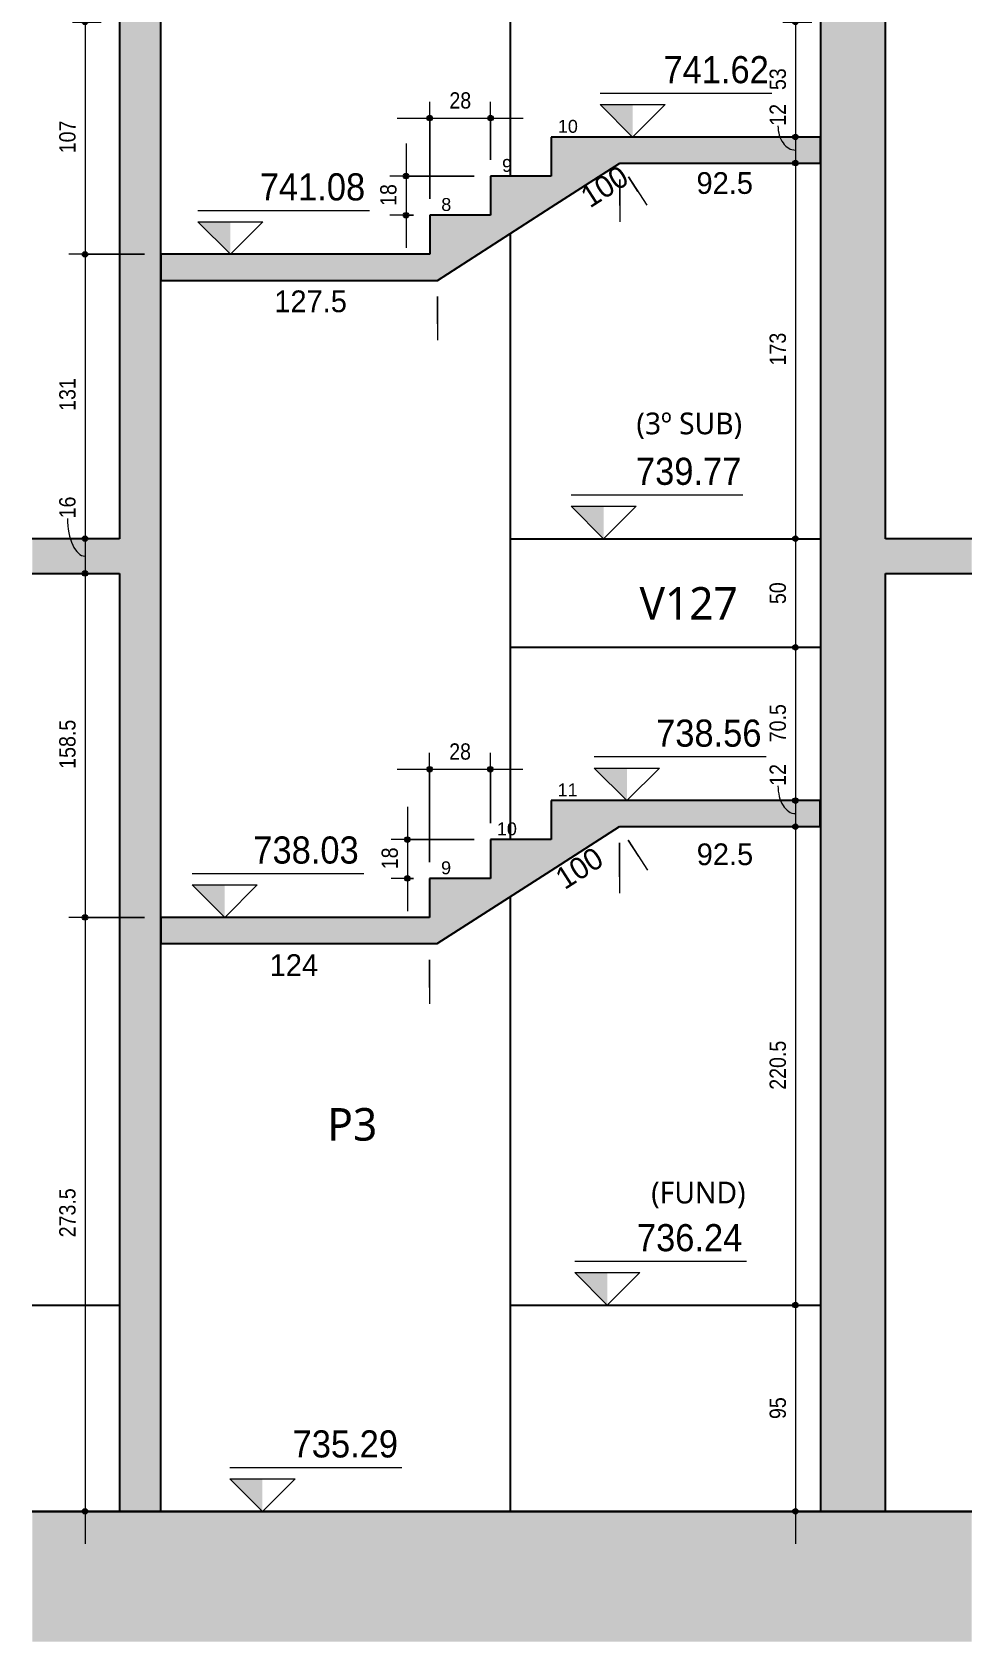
# Model space of a CAD drawing. Header units: centimetres. Extents: x -2136 to 34701, y -1430 to 84208.
# Drawn here: x 29705 to 30138, y 73469 to 74210 of the extents above; entities that cross this region are included whole.
import ezdxf

# ---------------------------------------------------------------- set-up
doc = ezdxf.new("R2010")
doc.units = ezdxf.units.CM
for name, color, linetype, lineweight in [('A-ANNO-DIMS', 7, 'Continuous', 9), ('A-ANNO-DIMS-50', 7, 'Continuous', 9), ('A-FLOR', 7, 'Continuous', 18), ('G-ANNO-DIMS', 7, 'Continuous', 9), ('G-ANNO-TEXT', 7, 'Continuous', 9), ('S-BEAM', 7, 'Continuous', 18), ('S-BEAM-IDEN', 7, 'Continuous', 9), ('S-COLS', 7, 'Continuous', 18), ('S-COLS-IDEN', 7, 'Continuous', 9), ('S-FNDN', 7, 'Continuous', 25), ('S-STRS', 7, 'Continuous', 18), ('S-STRS-ANNO', 7, 'Continuous', 18)]:
    doc.layers.add(name, color=color, linetype=linetype, lineweight=lineweight)
doc.styles.add('Arial', font='arial.ttf', dxfattribs={"height": 5.953125})
doc.styles.add('Fira Sans', font='FiraSans-Regular.ttf', dxfattribs={"width": 0.95, "height": 12.5})
doc.styles.add('Fira Sans_1', font='FiraSans-Regular.ttf', dxfattribs={"height": 10})
doc.styles.add('Fira Sans_2', font='FiraSans-Regular.ttf', dxfattribs={"width": 0.9, "height": 7.5})
doc.styles.add('Gadugi', font='gadugi.ttf', dxfattribs={"height": 15})
doc.styles.add('Gadugi_1', font='gadugi.ttf', dxfattribs={"height": 10})
doc.dimstyles.new('PED_R80_1_5mm_ACIMA_As_ESQ__R00_1', dxfattribs={"dimscale": 30.48, "dimtxt": 10.229846, "dimasz": 0.328084, "dimexe": 0.246063, "dimexo": 0.246063, "dimgap": 0.049213, "dimtad": 1, "dimdec": 1, "dimrnd": 0.5, "dimdsep": 46, "dimtxsty": 'Fira Sans_2', "dimblk1": 'DOTSMALL', "dimblk2": 'DOTSMALL', "dimsah": 1, "dimcen": 0.09, "dimdle": 0.492126, "dimazin": 0, "dimtfac": 1, "dimtdec": 4, "dimtix": 1, "dimtmove": 1, "dimatfit": 3, "dimfxl": 1, "dimtvp": 1, "dimtolj": 1, "dimtzin": 0, "dimarcsym": 2})
doc.dimstyles.new('PED_R80_1_5mm_ACIMA_As_ESQ__R00_4', dxfattribs={"dimscale": 30.48, "dimtxt": 10.229846, "dimasz": 0.328084, "dimexe": 0.246063, "dimexo": 0.246063, "dimgap": 0.049213, "dimtad": 1, "dimdec": 1, "dimrnd": 0.5, "dimdsep": 46, "dimtxsty": 'Fira Sans_2', "dimblk1": 'DOTSMALL', "dimblk2": 'DOTSMALL', "dimsah": 1, "dimcen": 0.09, "dimdle": 0.492126, "dimazin": 0, "dimtfac": 1, "dimtdec": 4, "dimtix": 1, "dimtmove": 0, "dimatfit": 3, "dimfxl": 1, "dimtvp": 1, "dimtolj": 1, "dimtzin": 0, "dimarcsym": 2})
doc.dimstyles.new('PED_R80_2_0mm_ACIMA_As_ESQ__SEM_LINHA_R00_1', dxfattribs={"dimscale": 30.48, "dimtxt": 13.639794, "dimasz": 0.04101, "dimexe": 0.246063, "dimexo": 0.246063, "dimgap": 0.049213, "dimtad": 0, "dimjust": 2, "dimdec": 1, "dimrnd": 0.5, "dimdsep": 46, "dimtxsty": 'Fira Sans_1', "dimblk1": 'NONE', "dimblk2": 'DOTSMALL', "dimsah": 1, "dimcen": 0.09, "dimdle": 0.492126, "dimse1": 1, "dimsd1": 1, "dimsd2": 1, "dimazin": 0, "dimtfac": 1, "dimtdec": 4, "dimtix": 1, "dimtmove": 2, "dimatfit": 3, "dimfxl": 1, "dimtvp": 1, "dimtolj": 1, "dimtzin": 0, "dimarcsym": 2})

# ---------------------------------------------------------------- blocks, each defined once
blk = doc.blocks.new('Elevações de ponto - SIMBOLO DE NÍVEL-CORTE-2219088-CT 009 K - CORTE E2-E2')
at = {"layer": 'G-ANNO-DIMS'}
blk.add_hatch(color=256, dxfattribs=at).paths.add_polyline_path([(375.2, 73817.56), (375.2, 73802.56), (360.2, 73817.56)], flags=0)
for p, q in [((439.39, 73822.65), (360.2, 73822.65)), ((375.2, 73802.56), (360.2, 73817.56)), ((360.2, 73817.56), (390.2, 73817.56)), ((390.2, 73817.56), (375.2, 73802.56))]:
    blk.add_line(p, q, dxfattribs=at)
blk = doc.blocks.new('DIMBLOCK910-CT 009 K - CORTE E2-E2')
at = {"layer": 'A-ANNO-DIMS-50', "true_color": 0x000032}
h = blk.add_hatch(color=178, dxfattribs=at)
edge = h.paths.add_edge_path(flags=0)
edge.add_arc((29729.35, 74215), 1.25, 0, 360)
h = blk.add_hatch(color=178, dxfattribs=at)
edge = h.paths.add_edge_path(flags=0)
edge.add_arc((29729.35, 74108), 1.25, 0, 360)
at = {"layer": 'A-ANNO-DIMS-50', "color": 178, "true_color": 0x000032}
for p, q in [((29723.61, 74215), (29736.85, 74215)), ((29729.35, 74215), (29723.61, 74215)), ((29729.35, 74215), (29729.35, 74108)), ((29756.76, 74108), (29721.85, 74108)), ((29729.35, 74108), (29756.76, 74108))]:
    blk.add_line(p, q, dxfattribs=at)
for centre in [(29729.35, 74215), (29729.35, 74108)]:
    blk.add_circle(centre, 1.25, dxfattribs=at)
at = {"layer": 'A-ANNO-DIMS-50', "color": 0, "insert": (29717.46, 74154.55), "char_height": 7.5, "width": 16.6825, "attachment_point": 1, "rotation": 90, "line_spacing_factor": 1.049215, "style": 'Fira Sans_2'}
blk.add_mtext('107', dxfattribs=at)
blk = doc.blocks.new('_DotSmall')
at = {"color": 0, "linetype": 'ByBlock', "const_width": 0.5}
blk.add_lwpolyline([(-0.0625, 0, 1), (0.0625, 0, 1)], format="xyb", close=True, dxfattribs=at)
blk = doc.blocks.new('DIMBLOCK911-CT 009 K - CORTE E2-E2')
at = {"layer": 'A-ANNO-DIMS-50', "true_color": 0x000032}
h = blk.add_hatch(color=178, dxfattribs=at)
edge = h.paths.add_edge_path(flags=0)
edge.add_arc((29729.35, 74108), 1.25, 0, 360)
h = blk.add_hatch(color=178, dxfattribs=at)
edge = h.paths.add_edge_path(flags=0)
edge.add_arc((29729.35, 73977), 1.25, 0, 360)
at = {"layer": 'A-ANNO-DIMS-50', "color": 178, "true_color": 0x000032}
for p, q in [((29756.76, 74108), (29721.85, 74108)), ((29729.35, 74108), (29729.35, 73977)), ((29729.35, 74108), (29756.76, 74108)), ((29723.61, 73977), (29736.85, 73977)), ((29729.35, 73977), (29723.61, 73977))]:
    blk.add_line(p, q, dxfattribs=at)
for centre in [(29729.35, 74108), (29729.35, 73977)]:
    blk.add_circle(centre, 1.25, dxfattribs=at)
at = {"layer": 'A-ANNO-DIMS-50', "color": 0, "insert": (29717.46, 74035.88), "char_height": 7.5, "width": 15.8956, "attachment_point": 1, "rotation": 90, "line_spacing_factor": 1.049215, "style": 'Fira Sans_2'}
blk.add_mtext('131', dxfattribs=at)
blk = doc.blocks.new('DIMBLOCK912-CT 009 K - CORTE E2-E2')
at = {"layer": 'A-ANNO-DIMS-50', "true_color": 0x000032}
h = blk.add_hatch(color=178, dxfattribs=at)
edge = h.paths.add_edge_path(flags=0)
edge.add_arc((29729.35, 73977), 1.25, 0, 360)
h = blk.add_hatch(color=178, dxfattribs=at)
edge = h.paths.add_edge_path(flags=0)
edge.add_arc((29729.35, 73961), 1.25, 0, 360)
at = {"layer": 'A-ANNO-DIMS-50', "color": 178, "true_color": 0x000032}
for p, q in [((29723.61, 73977), (29736.85, 73977)), ((29729.35, 73977), (29723.61, 73977)), ((29729.35, 73977), (29729.35, 73961)), ((29723.61, 73961), (29736.85, 73961)), ((29729.35, 73961), (29723.61, 73961))]:
    blk.add_line(p, q, dxfattribs=at)
for centre in [(29729.35, 73977), (29729.35, 73961)]:
    blk.add_circle(centre, 1.25, dxfattribs=at)
blk.add_ellipse((29729.35, 73986.38), major_axis=(0, 17.38), ratio=0.463509, start_param=1.570796, end_param=3.141593, dxfattribs=at)
at = {"layer": 'A-ANNO-DIMS-50', "color": 0, "insert": (29717.46, 73986.38), "char_height": 7.5, "width": 11.1741, "attachment_point": 1, "rotation": 90, "line_spacing_factor": 1.049215, "style": 'Fira Sans_2'}
blk.add_mtext('16', dxfattribs=at)
blk = doc.blocks.new('DIMBLOCK913-CT 009 K - CORTE E2-E2')
at = {"layer": 'A-ANNO-DIMS-50', "true_color": 0x000032}
h = blk.add_hatch(color=178, dxfattribs=at)
edge = h.paths.add_edge_path(flags=0)
edge.add_arc((29729.35, 73961), 1.25, 0, 360)
h = blk.add_hatch(color=178, dxfattribs=at)
edge = h.paths.add_edge_path(flags=0)
edge.add_arc((29729.35, 73802.56), 1.25, 0, 360)
at = {"layer": 'A-ANNO-DIMS-50', "color": 178, "true_color": 0x000032}
for p, q in [((29723.61, 73961), (29736.85, 73961)), ((29729.35, 73961), (29723.61, 73961)), ((29729.35, 73961), (29729.35, 73802.56)), ((29756.76, 73802.56), (29721.85, 73802.56)), ((29729.35, 73802.56), (29756.76, 73802.56))]:
    blk.add_line(p, q, dxfattribs=at)
for centre in [(29729.35, 73961), (29729.35, 73802.56)]:
    blk.add_circle(centre, 1.25, dxfattribs=at)
at = {"layer": 'A-ANNO-DIMS-50', "color": 0, "insert": (29717.46, 73871.02), "char_height": 7.5, "width": 25.8107, "attachment_point": 1, "rotation": 90, "line_spacing_factor": 1.049215, "style": 'Fira Sans_2'}
blk.add_mtext('158.5', dxfattribs=at)
blk = doc.blocks.new('DIMBLOCK914-CT 009 K - CORTE E2-E2')
at = {"layer": 'A-ANNO-DIMS-50', "true_color": 0x000032}
h = blk.add_hatch(color=178, dxfattribs=at)
edge = h.paths.add_edge_path(flags=0)
edge.add_arc((29729.35, 73802.56), 1.25, 0, 360)
h = blk.add_hatch(color=178, dxfattribs=at)
edge = h.paths.add_edge_path(flags=0)
edge.add_arc((29729.35, 73529), 1.25, 0, 360)
at = {"layer": 'A-ANNO-DIMS-50', "color": 178, "true_color": 0x000032}
for p, q in [((29756.76, 73802.56), (29721.85, 73802.56)), ((29729.35, 73802.56), (29729.35, 73514)), ((29729.35, 73802.56), (29756.76, 73802.56)), ((29723.61, 73529), (29736.85, 73529)), ((29729.35, 73529), (29723.61, 73529))]:
    blk.add_line(p, q, dxfattribs=at)
for centre in [(29729.35, 73802.56), (29729.35, 73529)]:
    blk.add_circle(centre, 1.25, dxfattribs=at)
at = {"layer": 'A-ANNO-DIMS-50', "color": 0, "insert": (29717.46, 73655.22), "char_height": 7.5, "width": 25.3385, "attachment_point": 1, "rotation": 90, "line_spacing_factor": 1.049215, "style": 'Fira Sans_2'}
blk.add_mtext('273.5', dxfattribs=at)
blk = doc.blocks.new('DIMBLOCK915-CT 009 K - CORTE E2-E2')
at = {"layer": 'A-ANNO-DIMS-50', "true_color": 0x000032}
h = blk.add_hatch(color=178, dxfattribs=at)
edge = h.paths.add_edge_path(flags=0)
edge.add_arc((29888.17, 73870.85), 1.25, 0, 360)
h = blk.add_hatch(color=178, dxfattribs=at)
edge = h.paths.add_edge_path(flags=0)
edge.add_arc((29916.17, 73870.85), 1.25, 0, 360)
at = {"layer": 'A-ANNO-DIMS-50', "color": 178, "true_color": 0x000032}
for p, q in [((29888.17, 73828), (29888.17, 73878.35)), ((29916.17, 73845.94), (29916.17, 73878.35)), ((29873.17, 73870.85), (29931.17, 73870.85)), ((29888.17, 73870.85), (29888.17, 73828)), ((29916.17, 73870.85), (29916.17, 73845.94))]:
    blk.add_line(p, q, dxfattribs=at)
for centre in [(29888.17, 73870.85), (29916.17, 73870.85)]:
    blk.add_circle(centre, 1.25, dxfattribs=at)
at = {"layer": 'A-ANNO-DIMS-50', "color": 0, "insert": (29897.19, 73882.74), "char_height": 7.5, "width": 11.9611, "attachment_point": 1, "line_spacing_factor": 1.049215, "style": 'Fira Sans_2'}
blk.add_mtext('28', dxfattribs=at)
blk = doc.blocks.new('DIMBLOCK916-CT 009 K - CORTE E2-E2')
at = {"layer": 'A-ANNO-DIMS-50', "true_color": 0x000032}
h = blk.add_hatch(color=178, dxfattribs=at)
edge = h.paths.add_edge_path(flags=0)
edge.add_arc((29877.9, 73838.44), 1.25, 0, 360)
h = blk.add_hatch(color=178, dxfattribs=at)
edge = h.paths.add_edge_path(flags=0)
edge.add_arc((29877.9, 73820.5), 1.25, 0, 360)
at = {"layer": 'A-ANNO-DIMS-50', "color": 178, "true_color": 0x000032}
for p, q in [((29877.9, 73853.44), (29877.9, 73805.5)), ((29908.67, 73838.44), (29870.4, 73838.44)), ((29877.9, 73838.44), (29908.67, 73838.44)), ((29880.67, 73820.5), (29870.4, 73820.5)), ((29877.9, 73820.5), (29880.67, 73820.5))]:
    blk.add_line(p, q, dxfattribs=at)
for centre in [(29877.9, 73838.44), (29877.9, 73820.5)]:
    blk.add_circle(centre, 1.25, dxfattribs=at)
at = {"layer": 'A-ANNO-DIMS-50', "color": 0, "insert": (29866.02, 73824.75), "char_height": 7.5, "width": 11.3315, "attachment_point": 1, "rotation": 90, "line_spacing_factor": 1.049215, "style": 'Fira Sans_2'}
blk.add_mtext('18', dxfattribs=at)
blk = doc.blocks.new('DIMBLOCK917-CT 009 K - CORTE E2-E2')
at = {"layer": 'A-ANNO-DIMS-50', "true_color": 0x000032}
h = blk.add_hatch(color=178, dxfattribs=at)
edge = h.paths.add_edge_path(flags=0)
edge.add_arc((29888.26, 74170.75), 1.25, 0, 360)
h = blk.add_hatch(color=178, dxfattribs=at)
edge = h.paths.add_edge_path(flags=0)
edge.add_arc((29916.26, 74170.75), 1.25, 0, 360)
at = {"layer": 'A-ANNO-DIMS-50', "color": 178, "true_color": 0x000032}
for p, q in [((29888.26, 74133.5), (29888.26, 74178.25)), ((29916.26, 74151.5), (29916.26, 74178.25)), ((29873.26, 74170.75), (29931.26, 74170.75)), ((29888.26, 74170.75), (29888.26, 74133.5)), ((29916.26, 74170.75), (29916.26, 74151.5))]:
    blk.add_line(p, q, dxfattribs=at)
for centre in [(29888.26, 74170.75), (29916.26, 74170.75)]:
    blk.add_circle(centre, 1.25, dxfattribs=at)
at = {"layer": 'A-ANNO-DIMS-50', "color": 0, "insert": (29897.28, 74182.64), "char_height": 7.5, "width": 11.9611, "attachment_point": 1, "line_spacing_factor": 1.049215, "style": 'Fira Sans_2'}
blk.add_mtext('28', dxfattribs=at)
blk = doc.blocks.new('DIMBLOCK918-CT 009 K - CORTE E2-E2')
at = {"layer": 'A-ANNO-DIMS-50', "true_color": 0x000032}
h = blk.add_hatch(color=178, dxfattribs=at)
edge = h.paths.add_edge_path(flags=0)
edge.add_arc((29877.28, 74144), 1.25, 0, 360)
h = blk.add_hatch(color=178, dxfattribs=at)
edge = h.paths.add_edge_path(flags=0)
edge.add_arc((29877.28, 74126), 1.25, 0, 360)
at = {"layer": 'A-ANNO-DIMS-50', "color": 178, "true_color": 0x000032}
for p, q in [((29877.28, 74159), (29877.28, 74111)), ((29908.76, 74144), (29869.78, 74144)), ((29877.28, 74144), (29908.76, 74144)), ((29880.76, 74126), (29869.78, 74126)), ((29877.28, 74126), (29880.76, 74126))]:
    blk.add_line(p, q, dxfattribs=at)
for centre in [(29877.28, 74144), (29877.28, 74126)]:
    blk.add_circle(centre, 1.25, dxfattribs=at)
at = {"layer": 'A-ANNO-DIMS-50', "color": 0, "insert": (29865.39, 74130.28), "char_height": 7.5, "width": 11.3315, "attachment_point": 1, "rotation": 90, "line_spacing_factor": 1.049215, "style": 'Fira Sans_2'}
blk.add_mtext('18', dxfattribs=at)
blk = doc.blocks.new('DIMBLOCK976-CT 009 K - CORTE E2-E2')
at = {"layer": 'A-ANNO-DIMS-50', "color": 7, "true_color": 0xffffff}
for p, q in [((29975.79, 74142.5), (29975.79, 74123)), ((29975.79, 74130.5), (29975.79, 74142.5))]:
    blk.add_line(p, q, dxfattribs=at)
at = {"layer": 'A-ANNO-DIMS-50', "color": 0, "insert": (30011.17, 74145.84), "char_height": 10, "width": 30.8469, "attachment_point": 1, "line_spacing_factor": 1.049215, "style": 'Fira Sans_1'}
blk.add_mtext('92.5', dxfattribs=at)
blk = doc.blocks.new('_None')
blk = doc.blocks.new('DIMBLOCK978-CT 009 K - CORTE E2-E2')
at = {"layer": 'A-ANNO-DIMS-50', "color": 7, "true_color": 0xffffff}
for p, q in [((29891.79, 74088.5), (29891.79, 74068.5)), ((29891.79, 74076), (29891.79, 74088.5))]:
    blk.add_line(p, q, dxfattribs=at)
at = {"layer": 'A-ANNO-DIMS-50', "color": 0, "insert": (29816.58, 74091.35), "char_height": 10, "width": 36.9324, "attachment_point": 1, "line_spacing_factor": 1.049215, "style": 'Fira Sans_1'}
blk.add_mtext('127.5', dxfattribs=at)
blk = doc.blocks.new('DIMBLOCK980-CT 009 K - CORTE E2-E2')
at = {"layer": 'A-ANNO-DIMS-50', "color": 7, "true_color": 0xffffff}
for p, q in [((29979.84, 74143.69), (29988.25, 74130.61)), ((29984.2, 74136.92), (29979.84, 74143.69))]:
    blk.add_line(p, q, dxfattribs=at)
at = {"layer": 'A-ANNO-DIMS-50', "color": 0, "insert": (29956.65, 74137.45), "char_height": 10, "width": 26.8599, "attachment_point": 1, "rotation": 32.73523, "line_spacing_factor": 1.049215, "style": 'Fira Sans_1'}
blk.add_mtext('100', dxfattribs=at)
blk = doc.blocks.new('DIMBLOCK982-CT 009 K - CORTE E2-E2')
at = {"layer": 'A-ANNO-DIMS-50', "color": 7, "true_color": 0xffffff}
for p, q in [((29975.69, 73836.89), (29975.69, 73813.79)), ((29975.69, 73821.29), (29975.69, 73836.89))]:
    blk.add_line(p, q, dxfattribs=at)
at = {"layer": 'A-ANNO-DIMS-50', "color": 0, "insert": (30011.27, 73836.64), "char_height": 10, "width": 30.8469, "attachment_point": 1, "line_spacing_factor": 1.049215, "style": 'Fira Sans_1'}
blk.add_mtext('92.5', dxfattribs=at)
blk = doc.blocks.new('DIMBLOCK984-CT 009 K - CORTE E2-E2')
at = {"layer": 'A-ANNO-DIMS-50', "color": 7, "true_color": 0xffffff}
for p, q in [((29888.17, 73783.06), (29888.17, 73762.76)), ((29888.17, 73770.26), (29888.17, 73783.06))]:
    blk.add_line(p, q, dxfattribs=at)
at = {"layer": 'A-ANNO-DIMS-50', "color": 0, "insert": (29814.45, 73785.61), "char_height": 10, "width": 25.391, "attachment_point": 1, "line_spacing_factor": 1.049215, "style": 'Fira Sans_1'}
blk.add_mtext('124', dxfattribs=at)
blk = doc.blocks.new('DIMBLOCK986-CT 009 K - CORTE E2-E2')
at = {"layer": 'A-ANNO-DIMS-50', "color": 7, "true_color": 0xffffff}
for p, q in [((29979.74, 73838.08), (29988.59, 73824.32)), ((29984.53, 73830.63), (29979.74, 73838.08))]:
    blk.add_line(p, q, dxfattribs=at)
at = {"layer": 'A-ANNO-DIMS-50', "color": 0, "insert": (29945.03, 73823.48), "char_height": 10, "width": 26.8599, "attachment_point": 1, "rotation": 32.73523, "line_spacing_factor": 1.049215, "style": 'Fira Sans_1'}
blk.add_mtext('100', dxfattribs=at)
blk = doc.blocks.new('DIMBLOCK1010-CT 009 K - CORTE E2-E2')
at = {"layer": 'A-ANNO-DIMS-50', "true_color": 0x000032}
h = blk.add_hatch(color=178, dxfattribs=at)
edge = h.paths.add_edge_path(flags=0)
edge.add_arc((30056.75, 74215), 1.25, 0, 360)
h = blk.add_hatch(color=178, dxfattribs=at)
edge = h.paths.add_edge_path(flags=0)
edge.add_arc((30056.75, 74162), 1.25, 0, 360)
at = {"layer": 'A-ANNO-DIMS-50', "color": 178, "true_color": 0x000032}
for p, q in [((30051.02, 74215), (30064.25, 74215)), ((30056.75, 74215), (30051.02, 74215)), ((30056.75, 74215), (30056.75, 74162)), ((30051.02, 74162), (30064.25, 74162)), ((30056.75, 74162), (30051.02, 74162))]:
    blk.add_line(p, q, dxfattribs=at)
for centre in [(30056.75, 74215), (30056.75, 74162)]:
    blk.add_circle(centre, 1.25, dxfattribs=at)
at = {"layer": 'A-ANNO-DIMS-50', "color": 0, "insert": (30044.86, 74183.65), "char_height": 7.5, "width": 11.6463, "attachment_point": 1, "rotation": 90, "line_spacing_factor": 1.049215, "style": 'Fira Sans_2'}
blk.add_mtext('53', dxfattribs=at)
blk = doc.blocks.new('DIMBLOCK1011-CT 009 K - CORTE E2-E2')
at = {"layer": 'A-ANNO-DIMS-50', "true_color": 0x000032}
h = blk.add_hatch(color=178, dxfattribs=at)
edge = h.paths.add_edge_path(flags=0)
edge.add_arc((30056.75, 74162), 1.25, 0, 360)
h = blk.add_hatch(color=178, dxfattribs=at)
edge = h.paths.add_edge_path(flags=0)
edge.add_arc((30056.75, 74150), 1.25, 0, 360)
at = {"layer": 'A-ANNO-DIMS-50', "color": 178, "true_color": 0x000032}
for p, q in [((30051.02, 74162), (30064.25, 74162)), ((30056.75, 74162), (30051.02, 74162)), ((30056.75, 74162), (30056.75, 74150)), ((30051.02, 74150), (30064.25, 74150)), ((30056.75, 74150), (30051.02, 74150))]:
    blk.add_line(p, q, dxfattribs=at)
for centre in [(30056.75, 74162), (30056.75, 74150)]:
    blk.add_circle(centre, 1.25, dxfattribs=at)
blk.add_ellipse((30056.75, 74167.23), major_axis=(0, 11.23), ratio=0.717561, start_param=1.570796, end_param=3.141593, dxfattribs=at)
at = {"layer": 'A-ANNO-DIMS-50', "color": 0, "insert": (30044.86, 74167.23), "char_height": 7.5, "width": 10.702, "attachment_point": 1, "rotation": 90, "line_spacing_factor": 1.049215, "style": 'Fira Sans_2'}
blk.add_mtext('12', dxfattribs=at)
blk = doc.blocks.new('DIMBLOCK1012-CT 009 K - CORTE E2-E2')
at = {"layer": 'A-ANNO-DIMS-50', "true_color": 0x000032}
h = blk.add_hatch(color=178, dxfattribs=at)
edge = h.paths.add_edge_path(flags=0)
edge.add_arc((30056.75, 74150), 1.25, 0, 360)
h = blk.add_hatch(color=178, dxfattribs=at)
edge = h.paths.add_edge_path(flags=0)
edge.add_arc((30056.75, 73977), 1.25, 0, 360)
at = {"layer": 'A-ANNO-DIMS-50', "color": 178, "true_color": 0x000032}
for p, q in [((30051.02, 74150), (30064.25, 74150)), ((30056.75, 74150), (30051.02, 74150)), ((30056.75, 74150), (30056.75, 73977)), ((30051.02, 73977), (30064.25, 73977)), ((30056.75, 73977), (30051.02, 73977))]:
    blk.add_line(p, q, dxfattribs=at)
for centre in [(30056.75, 74150), (30056.75, 73977)]:
    blk.add_circle(centre, 1.25, dxfattribs=at)
at = {"layer": 'A-ANNO-DIMS-50', "color": 0, "insert": (30044.86, 74056.81), "char_height": 7.5, "width": 16.053, "attachment_point": 1, "rotation": 90, "line_spacing_factor": 1.049215, "style": 'Fira Sans_2'}
blk.add_mtext('173', dxfattribs=at)
blk = doc.blocks.new('DIMBLOCK1013-CT 009 K - CORTE E2-E2')
at = {"layer": 'A-ANNO-DIMS-50', "true_color": 0x000032}
h = blk.add_hatch(color=178, dxfattribs=at)
edge = h.paths.add_edge_path(flags=0)
edge.add_arc((30056.75, 73977), 1.25, 0, 360)
h = blk.add_hatch(color=178, dxfattribs=at)
edge = h.paths.add_edge_path(flags=0)
edge.add_arc((30056.75, 73927), 1.25, 0, 360)
at = {"layer": 'A-ANNO-DIMS-50', "color": 178, "true_color": 0x000032}
for p, q in [((30051.02, 73977), (30064.25, 73977)), ((30056.75, 73977), (30051.02, 73977)), ((30056.75, 73977), (30056.75, 73927)), ((30051.02, 73927), (30064.25, 73927)), ((30056.75, 73927), (30051.02, 73927))]:
    blk.add_line(p, q, dxfattribs=at)
for centre in [(30056.75, 73977), (30056.75, 73927)]:
    blk.add_circle(centre, 1.25, dxfattribs=at)
at = {"layer": 'A-ANNO-DIMS-50', "color": 0, "insert": (30044.86, 73946.89), "char_height": 7.5, "width": 12.2758, "attachment_point": 1, "rotation": 90, "line_spacing_factor": 1.049215, "style": 'Fira Sans_2'}
blk.add_mtext('50', dxfattribs=at)
blk = doc.blocks.new('DIMBLOCK1014-CT 009 K - CORTE E2-E2')
at = {"layer": 'A-ANNO-DIMS-50', "true_color": 0x000032}
h = blk.add_hatch(color=178, dxfattribs=at)
edge = h.paths.add_edge_path(flags=0)
edge.add_arc((30056.75, 73927), 1.25, 0, 360)
h = blk.add_hatch(color=178, dxfattribs=at)
edge = h.paths.add_edge_path(flags=0)
edge.add_arc((30056.75, 73856.39), 1.25, 0, 360)
at = {"layer": 'A-ANNO-DIMS-50', "color": 178, "true_color": 0x000032}
for p, q in [((30051.02, 73927), (30064.25, 73927)), ((30056.75, 73927), (30051.02, 73927)), ((30056.75, 73927), (30056.75, 73856.39)), ((30051.02, 73856.39), (30064.25, 73856.39)), ((30056.75, 73856.39), (30051.02, 73856.39))]:
    blk.add_line(p, q, dxfattribs=at)
for centre in [(30056.75, 73927), (30056.75, 73856.39)]:
    blk.add_circle(centre, 1.25, dxfattribs=at)
at = {"layer": 'A-ANNO-DIMS-50', "color": 0, "insert": (30044.86, 73883.24), "char_height": 7.5, "width": 20.3023, "attachment_point": 1, "rotation": 90, "line_spacing_factor": 1.049215, "style": 'Fira Sans_2'}
blk.add_mtext('70.5', dxfattribs=at)
blk = doc.blocks.new('DIMBLOCK1015-CT 009 K - CORTE E2-E2')
at = {"layer": 'A-ANNO-DIMS-50', "true_color": 0x000032}
h = blk.add_hatch(color=178, dxfattribs=at)
edge = h.paths.add_edge_path(flags=0)
edge.add_arc((30056.75, 73856.39), 1.25, 0, 360)
h = blk.add_hatch(color=178, dxfattribs=at)
edge = h.paths.add_edge_path(flags=0)
edge.add_arc((30056.75, 73844.39), 1.25, 0, 360)
at = {"layer": 'A-ANNO-DIMS-50', "color": 178, "true_color": 0x000032}
for p, q in [((30051.02, 73856.39), (30064.25, 73856.39)), ((30056.75, 73856.39), (30051.02, 73856.39)), ((30056.75, 73856.39), (30056.75, 73844.39)), ((30051.02, 73844.39), (30064.25, 73844.39)), ((30056.75, 73844.39), (30051.02, 73844.39))]:
    blk.add_line(p, q, dxfattribs=at)
for centre in [(30056.75, 73856.39), (30056.75, 73844.39)]:
    blk.add_circle(centre, 1.25, dxfattribs=at)
blk.add_ellipse((30056.75, 73863.19), major_axis=(0, 12.8), ratio=0.62936, start_param=1.570796, end_param=3.141593, dxfattribs=at)
at = {"layer": 'A-ANNO-DIMS-50', "color": 0, "insert": (30044.86, 73863.19), "char_height": 7.5, "width": 10.702, "attachment_point": 1, "rotation": 90, "line_spacing_factor": 1.049215, "style": 'Fira Sans_2'}
blk.add_mtext('12', dxfattribs=at)
blk = doc.blocks.new('DIMBLOCK1016-CT 009 K - CORTE E2-E2')
at = {"layer": 'A-ANNO-DIMS-50', "true_color": 0x000032}
h = blk.add_hatch(color=178, dxfattribs=at)
edge = h.paths.add_edge_path(flags=0)
edge.add_arc((30056.75, 73844.39), 1.25, 0, 360)
h = blk.add_hatch(color=178, dxfattribs=at)
edge = h.paths.add_edge_path(flags=0)
edge.add_arc((30056.75, 73624), 1.25, 0, 360)
at = {"layer": 'A-ANNO-DIMS-50', "color": 178, "true_color": 0x000032}
for p, q in [((30051.02, 73844.39), (30064.25, 73844.39)), ((30056.75, 73844.39), (30051.02, 73844.39)), ((30056.75, 73844.39), (30056.75, 73624)), ((30051.02, 73624), (30064.25, 73624)), ((30056.75, 73624), (30051.02, 73624))]:
    blk.add_line(p, q, dxfattribs=at)
for centre in [(30056.75, 73844.39), (30056.75, 73624)]:
    blk.add_circle(centre, 1.25, dxfattribs=at)
at = {"layer": 'A-ANNO-DIMS-50', "color": 0, "insert": (30044.86, 73723.18), "char_height": 7.5, "width": 26.4402, "attachment_point": 1, "rotation": 90, "line_spacing_factor": 1.049215, "style": 'Fira Sans_2'}
blk.add_mtext('220.5', dxfattribs=at)
blk = doc.blocks.new('DIMBLOCK1017-CT 009 K - CORTE E2-E2')
at = {"layer": 'A-ANNO-DIMS-50', "true_color": 0x000032}
h = blk.add_hatch(color=178, dxfattribs=at)
edge = h.paths.add_edge_path(flags=0)
edge.add_arc((30056.75, 73624), 1.25, 0, 360)
h = blk.add_hatch(color=178, dxfattribs=at)
edge = h.paths.add_edge_path(flags=0)
edge.add_arc((30056.75, 73529), 1.25, 0, 360)
at = {"layer": 'A-ANNO-DIMS-50', "color": 178, "true_color": 0x000032}
for p, q in [((30051.02, 73624), (30064.25, 73624)), ((30056.75, 73624), (30051.02, 73624)), ((30056.75, 73624), (30056.75, 73514)), ((30051.02, 73529), (30064.25, 73529)), ((30056.75, 73529), (30051.02, 73529))]:
    blk.add_line(p, q, dxfattribs=at)
for centre in [(30056.75, 73624), (30056.75, 73529)]:
    blk.add_circle(centre, 1.25, dxfattribs=at)
at = {"layer": 'A-ANNO-DIMS-50', "color": 0, "insert": (30044.86, 73571.52), "char_height": 7.5, "width": 11.9611, "attachment_point": 1, "rotation": 90, "line_spacing_factor": 1.049215, "style": 'Fira Sans_2'}
blk.add_mtext('95', dxfattribs=at)

msp = doc.modelspace()

# ---------------------------------------------------------------- hatches: boundary and pattern name
at = {"layer": 'A-FLOR', "true_color": 0xa6a6a6}
h = msp.add_hatch(color=253, dxfattribs=at)
h.paths.add_polyline_path([(30098.26, 73961), (30138.06, 73961), (30138.06, 73977), (30098.26, 73977)], flags=0)
h.paths.add_polyline_path([(29745.26, 73961), (29745.26, 73977), (29704.99, 73977), (29704.99, 73961)], flags=0)
at = {"layer": 'S-COLS', "true_color": 0xa6a6a6}
for points in [[(29764.26, 73977), (29764.26, 74265), (29745.26, 74265), (29745.26, 73977)], [(30068.26, 73977), (30098.26, 73977), (30098.26, 74265), (30068.26, 74265), (30068.26, 74122.19)], [(29764.26, 73529), (29764.26, 73977), (29745.26, 73977), (29745.26, 73529)], [(30098.26, 73529), (30098.26, 73977), (30068.26, 73977), (30068.26, 73529)]]:
    msp.add_hatch(color=253, dxfattribs=at).paths.add_polyline_path(points, flags=0)
at = {"layer": 'S-FNDN', "true_color": 0xa6a6a6}
for points in [[(29704.99, 73528.9), (30138.06, 73528.9), (30138.06, 73529), (29704.99, 73529)], [(30138.06, 73468.9), (30138.06, 73528.9), (29704.99, 73528.9), (29704.99, 73468.9)]]:
    msp.add_hatch(color=253, dxfattribs=at).paths.add_polyline_path(points, flags=0)
at = {"layer": 'S-STRS', "true_color": 0xa6a6a6}
for points in [[(29944.26, 74129.74), (29975.79, 74150), (30068.26, 74150), (30068.26, 74162), (29944.26, 74162), (29944.26, 74144)], [(29891.79, 74096), (29944.26, 74129.74), (29944.26, 74144), (29916.26, 74144), (29916.26, 74126), (29888.26, 74126), (29888.26, 74096)], [(29764.26, 74096), (29888.26, 74096), (29888.26, 74108), (29764.26, 74108)], [(29944.17, 73824.19), (29975.69, 73844.39), (30068.17, 73844.39), (30068.17, 73856.39), (29944.17, 73856.39), (29944.17, 73838.44)], [(29891.69, 73790.56), (29944.17, 73824.19), (29944.17, 73838.44), (29916.17, 73838.44), (29916.17, 73820.5), (29888.17, 73820.5), (29888.17, 73790.56)], [(29888.17, 73790.56), (29888.17, 73802.56), (29764.26, 73802.56), (29764.26, 73790.56)]]:
    msp.add_hatch(color=253, dxfattribs=at).paths.add_polyline_path(points, flags=0)

# ---------------------------------------------------------------- linework, layer by layer
at = {"layer": 'A-FLOR', "lineweight": 25}
for p, q in [((29745.26, 73977), (29704.99, 73977)), ((30138.06, 73977), (30098.26, 73977)), ((29704.99, 73961), (29745.26, 73961)), ((30098.26, 73961), (30138.06, 73961))]:
    msp.add_line(p, q, dxfattribs=at)
at = {"layer": 'S-BEAM', "lineweight": 25}
for p, q in [((29925.26, 73977), (30068.26, 73977)), ((29925.26, 73977), (29925.26, 73927)), ((29925.26, 73927), (30068.26, 73927)), ((29704.99, 73624), (29745.26, 73624)), ((29925.26, 73624), (30068.26, 73624)), ((29925.26, 73624), (29925.26, 73529))]:
    msp.add_line(p, q, dxfattribs=at)
at = {"layer": 'S-COLS', "lineweight": 25}
for p, q in [((29764.26, 73977), (29764.26, 74265)), ((30068.26, 74265), (30068.26, 73977)), ((29745.26, 74253), (29745.26, 73977)), ((30098.26, 73977), (30098.26, 74253)), ((29925.26, 74215), (29925.26, 74144)), ((29925.26, 74117.52), (29925.26, 73977)), ((29764.26, 73529), (29764.26, 73977)), ((29925.26, 73977), (29925.26, 73838.44)), ((30068.26, 73977), (30068.26, 73529)), ((29745.26, 73961), (29745.26, 73529)), ((30098.26, 73529), (30098.26, 73961)), ((29925.26, 73812.07), (29925.26, 73529)), ((29745.26, 73529), (29764.26, 73529)), ((30068.26, 73529), (30098.26, 73529))]:
    msp.add_line(p, q, dxfattribs=at)
at = {"layer": 'S-FNDN'}
for p, q in [((30138.06, 73529), (29704.99, 73529)), ((30138.06, 73528.9), (29704.99, 73528.9)), ((29704.99, 73528.9), (30138.06, 73528.9))]:
    msp.add_line(p, q, dxfattribs=at)
at = {"layer": 'S-STRS', "lineweight": 25}
for p, q in [((30068.26, 74162), (29944.26, 74162)), ((29944.26, 74162), (29944.26, 74144)), ((30068.26, 74150), (30068.26, 74162)), ((29944.26, 74129.74), (29975.79, 74150)), ((29975.79, 74150), (30068.26, 74150)), ((29944.26, 74144), (29916.26, 74144)), ((29916.26, 74144), (29916.26, 74126)), ((29916.26, 74126), (29888.26, 74126)), ((29888.26, 74126), (29888.26, 74108)), ((29891.79, 74096), (29944.26, 74129.74)), ((29888.26, 74108), (29764.26, 74108)), ((29764.26, 74108), (29764.26, 74096)), ((29764.26, 74096), (29888.26, 74096)), ((29888.26, 74096), (29891.79, 74096)), ((30068.17, 73856.39), (29944.17, 73856.39)), ((29944.17, 73856.39), (29944.17, 73838.44)), ((30068.17, 73844.39), (30068.17, 73856.39)), ((29944.17, 73824.19), (29975.69, 73844.39)), ((29975.69, 73844.39), (30068.17, 73844.39)), ((29944.17, 73838.44), (29916.17, 73838.44)), ((29916.17, 73838.44), (29916.17, 73820.5)), ((29891.69, 73790.56), (29944.17, 73824.19)), ((29916.17, 73820.5), (29888.17, 73820.5)), ((29888.17, 73820.5), (29888.17, 73802.56)), ((29888.17, 73802.56), (29764.26, 73802.56)), ((29764.26, 73802.56), (29764.26, 73790.56)), ((29764.26, 73790.56), (29888.17, 73790.56)), ((29888.17, 73790.56), (29891.69, 73790.56))]:
    msp.add_line(p, q, dxfattribs=at)

# ---------------------------------------------------------------- block references
at = {"layer": 'G-ANNO-DIMS'}
for p in [(29606.51, 359.45), (29421.14, 305.45), (29593.16, 174.44), (29603.88, 53.83), (29418.51, 0), (29594.87, -178.56), (29435.93, -273.56)]:
    msp.add_blockref('Elevações de ponto - SIMBOLO DE NÍVEL-CORTE-2219088-CT 009 K - CORTE E2-E2', p, dxfattribs=at)

# ---------------------------------------------------------------- texts
at = {"layer": 'G-ANNO-DIMS', "char_height": 12.5, "attachment_point": 1, "line_spacing_factor": 1.049215, "style": 'Fira Sans'}
for s, insert, width in [('741.62', (29995.94, 74199.31), 55.8522), ('741.08', (29809.89, 74145.31), 57.4888), ('739.77', (29983.28, 74014.31), 54.2155), ('738.56', (29992.55, 73893.7), 57.6934), ('738.03', (29806.92, 73839.86), 58.3072), ('736.24', (29983.71, 73661.31), 57.2843), ('735.29', (29825.02, 73566.31), 56.6705)]:
    msp.add_mtext(s, dxfattribs=dict(at, insert=insert, width=width))
at = {"layer": 'G-ANNO-TEXT', "char_height": 10, "attachment_point": 1, "style": 'Gadugi_1'}
for s, insert, width in [('(3º SUB)', (29983.49, 74035.1), 63.3333), ('(FUND)', (29990.29, 73680.83), 55.7173)]:
    msp.add_mtext(s, dxfattribs=dict(at, insert=insert, width=width))
at = {"layer": 'S-BEAM-IDEN', "insert": (29984.92, 73954.71), "char_height": 15, "width": 58.1223, "attachment_point": 1, "style": 'Gadugi'}
msp.add_mtext('V127', dxfattribs=at)
at = {"layer": 'S-COLS-IDEN', "insert": (29841.01, 73714.76), "char_height": 15, "width": 28.4599, "attachment_point": 1, "style": 'Gadugi'}
msp.add_mtext('P3', dxfattribs=at)
at = {"layer": 'S-STRS-ANNO', "attachment_point": 1, "line_spacing_factor": 0.941778, "style": 'Arial'}
for s, insert, char_height, width in [('10', (29947.25, 74169.92), 5.953, 10.9888), ('9', (29921.54, 74151.92), 5.95, 5.4944), ('8', (29893.54, 74133.92), 5.95, 5.4944), ('11', (29947.15, 73864.29), 5.953, 10.9888), ('10', (29919.15, 73846.34), 5.953, 10.9888), ('9', (29893.44, 73828.4), 5.95, 5.4944)]:
    msp.add_mtext(s, dxfattribs=dict(at, insert=insert, char_height=char_height, width=width))

# ---------------------------------------------------------------- dimensions: what is measured, and where the dimension line sits
at = {"layer": 'A-ANNO-DIMS', "color": 178, "true_color": 0x000032}
for base, p1, p2, override, picture, middle in [((29729.35, 74108), (29731.11, 74215), (29764.26, 74108), {"dimpost": '<>', "dimfxl": 112.017931}, 'DIMBLOCK910-CT 009 K - CORTE E2-E2', (29724.03, 74161.5)), ((30056.75, 74162), (30058.52, 74215), (30058.52, 74162), {"dimpost": '<>', "dimfxl": 53.00075}, 'DIMBLOCK1010-CT 009 K - CORTE E2-E2', (30051.43, 74188.5)), ((29877.28, 74126), (29916.26, 74144), (29888.26, 74126), {"dimpost": '<>', "dimfxl": 33.286702}, 'DIMBLOCK918-CT 009 K - CORTE E2-E2', (29871.96, 74135)), ((30056.75, 73977), (30058.52, 74150), (30058.52, 73977), {"dimpost": '<>', "dimfxl": 173.00125}, 'DIMBLOCK1012-CT 009 K - CORTE E2-E2', (30051.43, 74063.5)), ((29729.35, 73977), (29764.26, 74108), (29731.11, 73977), {"dimpost": '<>', "dimfxl": 135.129587}, 'DIMBLOCK911-CT 009 K - CORTE E2-E2', (29724.03, 74042.5)), ((30056.75, 73927), (30058.52, 73977), (30058.52, 73927), {"dimpost": '<>', "dimfxl": 50}, 'DIMBLOCK1013-CT 009 K - CORTE E2-E2', (30051.43, 73952)), ((29729.35, 73802.56), (29731.11, 73961), (29764.26, 73802.56), {"dimpost": '<>', "dimfxl": 161.874698}, 'DIMBLOCK913-CT 009 K - CORTE E2-E2', (29724.03, 73881.78)), ((30056.75, 73856.39), (30058.52, 73927), (30058.52, 73856.39), {"dimpost": '<>', "dimfxl": 70.611111}, 'DIMBLOCK1014-CT 009 K - CORTE E2-E2', (30051.43, 73891.69)), ((29877.9, 73820.5), (29916.17, 73838.44), (29888.17, 73820.5), {"dimpost": '<>', "dimfxl": 33.256625}, 'DIMBLOCK916-CT 009 K - CORTE E2-E2', (29872.59, 73829.47)), ((30056.75, 73624), (30058.52, 73844.39), (30058.52, 73624), {"dimpost": '<>', "dimfxl": 220.388889}, 'DIMBLOCK1016-CT 009 K - CORTE E2-E2', (30051.43, 73734.19)), ((29729.35, 73529), (29764.26, 73802.56), (29731.11, 73529), {"dimpost": '<>', "dimfxl": 275.55656}, 'DIMBLOCK914-CT 009 K - CORTE E2-E2', (29724.03, 73665.78)), ((30056.75, 73529), (30058.52, 73624), (30058.52, 73529), {"dimpost": '<>', "dimfxl": 95}, 'DIMBLOCK1017-CT 009 K - CORTE E2-E2', (30051.38, 73576.5))]:
    dim = msp.add_linear_dim(base=base, p1=p1, p2=p2, angle=90, dimstyle='PED_R80_1_5mm_ACIMA_As_ESQ__R00_4', override=override, dxfattribs=at)
    dim.commit()
    dim.dimension.update_dxf_attribs({"geometry": picture, "text_midpoint": middle})
for base, p1, p2, override, picture, middle in [((29916.26, 74170.75), (29888.26, 74126), (29916.26, 74144), {"dimpost": '<>', "dimfxl": 33.286702}, 'DIMBLOCK917-CT 009 K - CORTE E2-E2', (29902.26, 74176.07)), ((29916.17, 73870.85), (29888.17, 73820.5), (29916.17, 73838.44), {"dimpost": '<>', "dimfxl": 33.256625}, 'DIMBLOCK915-CT 009 K - CORTE E2-E2', (29902.17, 73876.17))]:
    dim = msp.add_linear_dim(base=base, p1=p1, p2=p2, dimstyle='PED_R80_1_5mm_ACIMA_As_ESQ__R00_4', override=override, dxfattribs=at)
    dim.commit()
    dim.dimension.update_dxf_attribs({"geometry": picture, "text_midpoint": middle})
for base, p1, p2, override, picture, middle in [((30056.75, 74150), (30058.52, 74162), (30058.52, 74150), {"dimpost": '<>', "dimfxl": 12}, 'DIMBLOCK1011-CT 009 K - CORTE E2-E2', (30049.86, 74172.58)), ((29729.35, 73961), (29731.11, 73977), (29731.11, 73961), {"dimpost": '<>', "dimfxl": 16}, 'DIMBLOCK912-CT 009 K - CORTE E2-E2', (29722.46, 73991.97)), ((30056.75, 73844.39), (30058.52, 73856.39), (30058.52, 73844.39), {"dimpost": '<>', "dimfxl": 12}, 'DIMBLOCK1015-CT 009 K - CORTE E2-E2', (30049.86, 73868.54))]:
    dim = msp.add_linear_dim(base=base, p1=p1, p2=p2, angle=90, dimstyle='PED_R80_1_5mm_ACIMA_As_ESQ__R00_1', override=override, dxfattribs=at)
    dim.commit()
    dim.dimension.update_dxf_attribs({"geometry": picture, "text_midpoint": middle, "dimtype": 160, "text_rotation": 90})
at = {"layer": 'A-ANNO-DIMS', "color": 7, "true_color": 0xffffff}
for base, p1, p2, override, picture, middle in [((29984.2, 74136.92), (29891.79, 74096), (29975.79, 74150), {"dimpost": '<>', "dimfxl": 99.860105}, 'DIMBLOCK980-CT 009 K - CORTE E2-E2', (29971.55, 74139.11)), ((29984.53, 73830.63), (29891.69, 73790.56), (29975.69, 73844.39), {"dimpost": '<>', "dimfxl": 99.769874}, 'DIMBLOCK986-CT 009 K - CORTE E2-E2', (29959.93, 73825.14))]:
    dim = msp.add_linear_dim(base=base, p1=p1, p2=p2, angle=32.73523, dimstyle='PED_R80_2_0mm_ACIMA_As_ESQ__SEM_LINHA_R00_1', override=override, dxfattribs=at)
    dim.commit()
    dim.dimension.update_dxf_attribs({"geometry": picture, "text_midpoint": middle, "dimtype": 160, "text_rotation": 32.73523})
for base, p1, p2, override, picture, middle in [((29975.79, 74130.5), (30068.26, 74128.73), (29975.79, 74150), {"dimpost": '<>', "dimfxl": 94.893077}, 'DIMBLOCK976-CT 009 K - CORTE E2-E2', (30026.59, 74139.18)), ((29891.79, 74076), (29764.26, 74077.77), (29891.79, 74096), {"dimpost": '<>', "dimfxl": 128.819165}, 'DIMBLOCK978-CT 009 K - CORTE E2-E2', (29835.05, 74084.68)), ((29975.69, 73821.29), (30068.26, 73819.52), (29975.69, 73844.39), {"dimpost": '<>', "dimfxl": 95.860458}, 'DIMBLOCK982-CT 009 K - CORTE E2-E2', (30026.69, 73829.97)), ((29888.17, 73770.26), (29764.26, 73772.03), (29888.17, 73790.56), {"dimpost": '<>', "dimfxl": 125.283144}, 'DIMBLOCK984-CT 009 K - CORTE E2-E2', (29827.15, 73778.94))]:
    dim = msp.add_linear_dim(base=base, p1=p1, p2=p2, dimstyle='PED_R80_2_0mm_ACIMA_As_ESQ__SEM_LINHA_R00_1', override=override, dxfattribs=at)
    dim.commit()
    dim.dimension.update_dxf_attribs({"geometry": picture, "text_midpoint": middle, "dimtype": 160})

doc.saveas('drawing.dxf')
